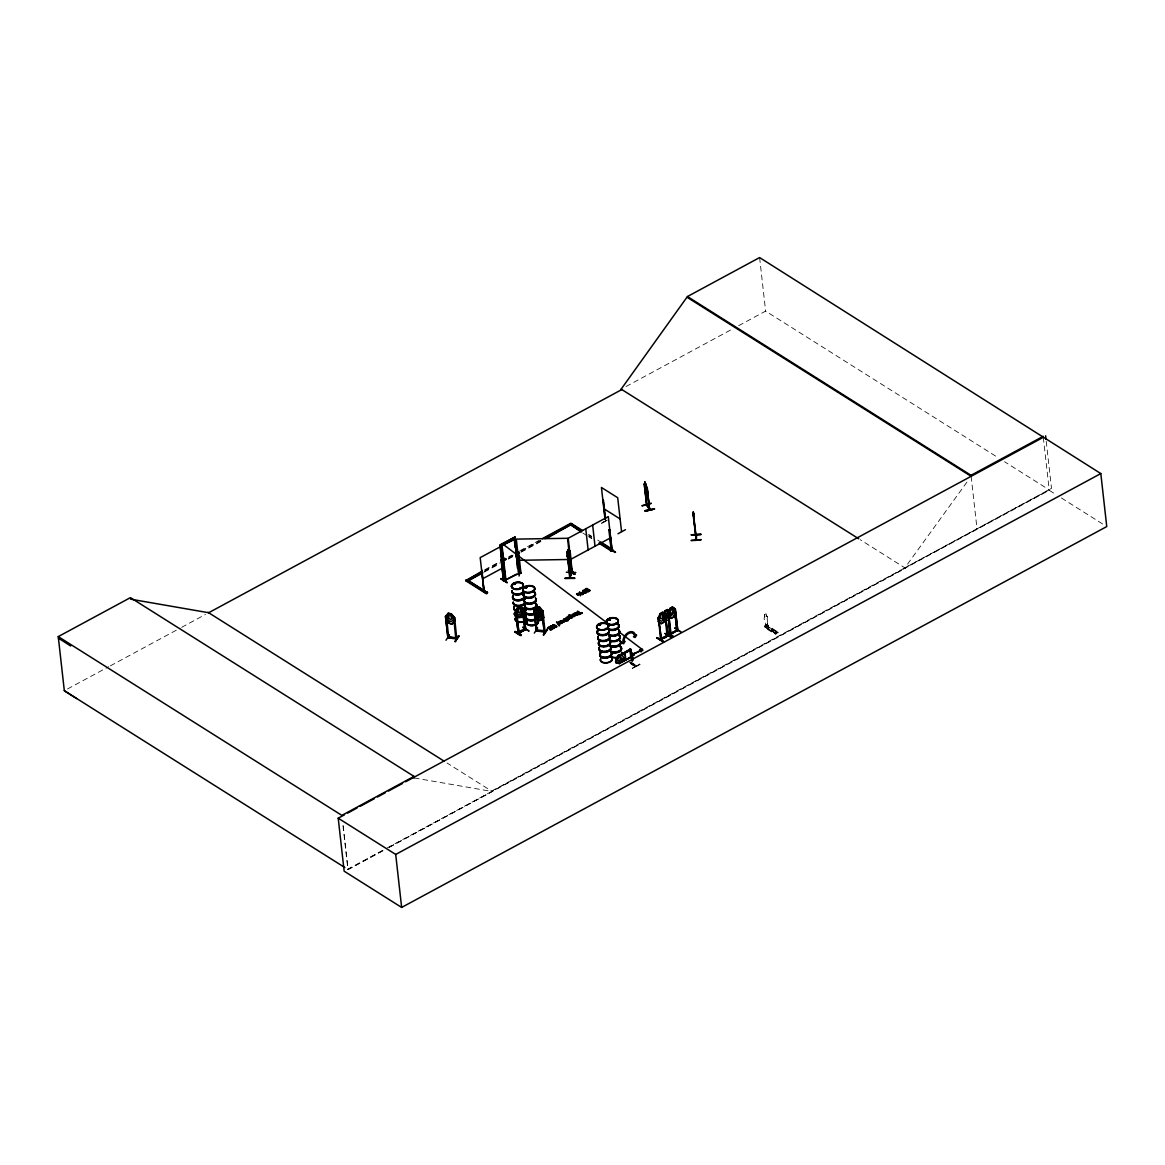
<?xml version="1.0" encoding="UTF-8"?>
<svg xmlns="http://www.w3.org/2000/svg" width="1165" height="1165" viewBox="0 0 1165 1165"><rect width="100%" height="100%" fill="white"/><g stroke="black" fill="none" stroke-linecap="round" stroke-linejoin="round"><path stroke-width="0.75" stroke-dasharray="5 3.75" d="M764.633 615.047L764.764 616.897A2.155 1.456 -57.8 0 0 764.735 619.867L764.823 619.926A2.155 1.456 -57.8 0 1 764.852 616.955L764.56 614.756M766.657 625.052L765.784 624.542L766.672 625.008M766.25 625.154L765.769 624.542L766.264 625.095M601.577 523.42L606.077 520.93M766.322 624.731L765.449 624.629L765.711 626.246M765.449 624.629L766.177 625.197M772.89 629.683L771.769 630.163L772.876 629.537M764.706 614.552L766.148 613.766L766.526 616.052A2.155 1.456 -57.8 0 1 767.182 618.644L767.604 625.649M768.288 625.27C766.788 628.474 762.726 625.343 765.973 626.508L766.06 627.251L768.172 626.1L766.978 624.673L768.288 625.27L768.39 626.188L765.886 627.542L765.784 626.624M777.142 631.532L774.652 633.061L777.142 631.532L778.249 632.231L766.599 626.056L778.438 632.566M766.759 625.853L778.002 632.799M767.094 625.794L767.167 624.557M778.249 632.231L775.613 634.095L764.764 626.959L776.487 633.614L775.642 634.095C754.498 622.023 771.172 632.435 767.094 618.6A2.155 1.456 -57.8 0 0 766.439 615.994L766.526 616.052M966.921 482.121L904.856 567.85L1051.5 488.353L1046.199 441.054M632.406 664.327L633.148 664.006L632.347 664.298M632.813 664.676L633.571 664.268M771.871 629.712L772.905 630.192M630.891 663.642L635.507 666.497L630.949 663.307M635.187 666.671L630.585 663.846M601.548 523.085L607.548 519.808M607.446 520.1L601.562 523.056M382.979 850.727L348.131 869.614L343.02 824.077M389.314 847.29L492.256 791.501L446.996 762.973M626.027 386.518L732.304 329.098M738.654 325.676L765.623 311.113L996.89 456.898M67.483 688.996L108.738 666.715M110.326 665.856L180.109 628.153M181.696 627.309L205.491 614.45M484.698 569.787L499.071 562.025M508.654 556.841L511.843 555.122M519.823 550.812L538.987 540.458M484.771 570.442L499.144 562.68M508.726 557.511L513.517 554.919M521.498 550.608L540.662 540.254M484.276 571.389L500.251 562.768M508.231 558.457L514.624 555.006M521.017 551.555L541.769 540.342M484.349 572.059L498.722 564.297M508.304 559.113L514.697 555.661M521.09 552.21L543.443 540.138M639.745 663.963L632.58 668.535M632.318 668.331L639.76 663.977M632.231 668.317L640.095 664.472L632.566 668.492M764.866 625.809L764.939 626.552L767.065 625.401L778.278 632.42M765.521 626.916L768.041 625.561M773.167 629.027C770.575 628.488 769.978 633.498 774.288 629.726M775.278 630.352C772.672 629.814 772.089 634.838 776.4 631.051M491.586 791.079L1049.199 489.868L1004.55 461.733M347.345 869.454L385.702 848.732M387.304 847.872L1049.257 490.319L1055.301 494.135M382.804 850.625L347.898 869.469L342.845 824.398M389.139 847.188L905.525 568.258L860.265 539.73M636.469 665.972L630.28 661.895M414.187 777.943L492.256 791.501M1061.359 497.95L1103.721 524.658M766.381 625.765L766.206 624.222M764.662 625.911L765.929 626.552L764.735 619.867M765.259 626.566L776.473 633.644M764.939 626.552L776.152 633.804M588.66 534.385L591.674 536.279M597.689 540.079L600.703 541.973M588.733 535.055L591.747 536.949M588.704 536.118L591.718 538.026M582.762 532.988L587.276 535.842M588.776 536.788L591.791 538.681M630.731 661.982L636.833 665.841M630.323 662.215L636.381 665.725M629.391 662.39L635.537 666.176M1043.301 437.326L1049.257 490.319M971.129 476.31L977.071 529.303M759.609 257.567L765.623 311.113M766.978 624.673L767.065 625.401M605.392 520.959L605.582 521.745"/><path stroke-width="1.5" d="M520.988 572.801L520.173 573.428L516.284 539.104L567.617 538.288L571.098 573.165L567.719 549.793L567.704 560.278M567.34 551.744L567.209 556.914L568.374 551.293L567.719 549.909M632.187 659.754L631.663 653.55M612.091 549.895C610.038 551.147 612.47 548.511 611.785 550.55L611.144 550.943L612.091 550.739L608.29 516.59L568.214 538.245L572 572.365L572.787 571.899L571.767 572.146L572.714 571.345M691.296 540.662L700.966 539.978M691.384 534.808L701.053 534.458L691.326 534.706M694.369 524.017L693.16 512.061L696.015 535.361M693.306 513.809L696.306 540.342L693.597 518.6M694.005 513.649L693.262 512.061M695.942 540.283L696.262 539.016M696.321 539.439L696.321 534.851M696.437 534.895L696.364 540.211M523.027 608.101L525.721 629.522L518.105 633.323L518.847 632.377M522.342 608.48L524.818 629.653M667.807 635.507C664.953 640.066 658.24 637.546 661.356 639.279L658.575 617.931L660.511 639.702L661.21 639.352M664.749 614.639L667.181 636.09C666.919 632.828 668.783 637.197 667.283 635.26L667.283 635.26M677.753 630.454L676.836 630.673L677.797 629.61L677.011 630.032M644.653 484.582L644.871 482.092M630.076 650.245L629.741 649.458L630.746 656.332M630.847 657.453C631.037 654.439 630.833 658.196 631.59 656.914L619.052 663.497L631.532 656.361M552.516 628.43L547.87 627.76M480.752 589.65L486.722 593.626M486.868 593.524L480.723 589.359M564.996 578.408C594.5 577.578 545.337 578.51 574.607 578.408M522.226 608.421L525.095 629.828M658.429 617.887L661.341 639.25M677.666 630.221L670.239 634.241C666.73 630.207 672.059 611.756 665.812 611.013L665.302 614.334L667.938 635.711L660.628 639.658L667.123 635.537L660.337 638.682M665.958 621.003L668.564 619.678L670.632 614.916L670.166 611.64L671.637 607.955M501.329 559.87L503.79 580.738M521.075 573.165L519.983 573.369L517.741 551.977L518.6 551.962L520.944 573.355M518.6 551.962L517.697 552.181M520.391 570.369L519.022 576.02M568.156 551.38L569.059 551.162L568.156 551.38L568.185 559.273L567.704 558.472M571.287 572.583C568.855 586.854 570.297 567.938 571.505 572.554M570.369 572.015L571.258 571.564M571.068 574.84L571.957 569.219L571.17 575.19M571.054 575.248L572.073 569.583M632.435 654.497L631.881 653.769L632.697 660.744L632.173 654.38L632.988 659.477M567.413 551.555L568.054 557.205L567.515 551.555M568.36 561.763L568.724 559.826M567.675 556.885L570.107 578.015M568.84 551.409L570.777 573.107M566.321 572.219L575.86 572.525M570.078 577.243L569.7 578.131L569.743 576.733M567.239 551.744L569.714 578.073L571.039 572.612M571.214 571.884L570.442 571.564M518.425 633.44L525.75 629.435L523.114 608.028L520.231 606.018L517.726 607.46L516.881 611.421L517.158 613.94L519.007 615.062L520.653 614.173L522.08 611.29L520.231 606.018L517.682 607.402L515.614 612.149L518.279 633.512L515.556 612.106L515.935 615.47L518.876 617.523L521.425 616.139L523.551 611.436L521.308 616.037L518.876 617.523M665.448 614.261L662.506 612.222L659.958 613.591L659.434 620.144L661.283 621.265L662.929 620.377L664.356 617.479L662.477 612.324M664.079 615.004L664.938 611.028L667.428 609.601M664.37 617.523L666.22 618.644L667.865 617.756L669.293 614.858L669.86 608.378L672.423 606.98L675.307 608.975L677.782 630.469M535.361 603.062L535.347 603.077A6.029 3.422 -6.4 0 1 531.59 609.004A6.029 3.422 -6.4 0 1 525.022 604.868A6.029 3.422 -6.4 0 0 531.575 608.96A6.029 3.422 -6.4 0 0 535.303 603.106L535.405 602.975M574.505 574.418C571.855 569.234 562.083 568.505 574.534 574.345M574.826 573.821L568.709 570.297L574.913 574.199M611.086 656.987L611.043 657.06A6.029 3.422 -6.4 0 1 607.271 662.929A6.029 3.422 -6.4 0 1 600.718 658.808M514.653 631.721C518.629 630.425 527.017 641.027 514.653 631.721L521.09 635.318L515.003 631.474M656.943 637.939C677.375 649.662 643.328 629.566 663.031 641.755M666.788 632.624L672.889 636.44M667.108 632.042L673.239 636.236M540.021 610.344L542.06 616.533L540.312 618.222L538.361 617.901L536.206 615.586L537.677 607.227L539.919 610.416L540.079 611.887L538.303 612.877L536.992 609.848L540.021 610.344L543.371 614.173L540.691 617.173L537.662 616.678L534.342 612.775L536.992 609.848M640.546 650.9L634.022 653.827L640.371 650.405M642.017 650.594C644.289 651.672 641.26 646.793 641.405 649.546M647.172 504.474L646.488 504.139L646.997 504.809M649.517 509.921L647.245 488.15L649.604 509.935L646.56 504.969L644.23 483.65L646.925 505.392M647.259 505.29L647.216 504.46M646.619 504.896L649.866 508.945L649.298 509.425M504.853 558.952L505.028 558.53M505.945 559.127L505.45 560.015L504.926 559.375M505.435 559.375L504.824 558.516L504.824 559.695M573.908 615.426C572.699 618.863 576.631 614.712 572.204 614.348M534.851 616.067C535.944 619.751 541.929 622.765 543.749 617.537L542.963 610.882L539.599 607.038L536.584 606.688L535.827 612.222L537.982 614.538L539.934 614.858L541.681 613.169L539.555 607.111L536.57 606.543L533.934 609.47L536.351 630.979L545.264 632.158L544.273 631.197M448.219 613.387L447.404 618.994L449.574 621.265L451.554 621.557L453.316 619.838L451.175 613.809L448.161 613.285L445.481 616.27L447.928 637.779L445.481 616.503L446.239 616.198M629.712 649.502L630.44 649.109M574.258 615.644L573.107 616.183L573.85 615.601M647.23 488.718L644.842 481.975L644.857 484.116M646.954 493.654L647.609 492.081M644.638 487.043L646.881 493.785L647.565 492.009M663.001 617.115L662.346 618.848L660.54 618.44L660.89 613.649L661.778 613.241M667.924 614.494L666.453 616.664L665.463 615.819M446.006 640.226L449.486 634.765M574.156 613.591C580.155 610.431 573.894 618.411 573.908 613.431M574.214 614.028L576.719 613.46L575.219 614.669L574.796 613.329L576.107 613.271L575.219 614.669M515.862 555.341L516.153 556.622L515.906 555.239M513.954 584.247L515.163 583.854M515.338 583.927L513.809 584.495M520.595 588.267L520.143 588.281M520.624 587.67L521.148 588.107M525.4 587.364L526.362 588.165L526.332 587.102M525.604 587.728L526.828 587.597M531.458 591.5L532.507 591.485L531.575 591.718M599.072 625.401L600.659 624.731L599.116 625.285M598.999 625.183L599.859 624.688M599.975 624.425L600.426 624.731M608.567 619.78L610.081 619.591M605.844 628.43L606.31 628.867M610.256 620.028L608.742 619.503M614.989 623.566L616.008 623.625M615.921 623.333L615.105 623.785M658.356 621.644L661.181 623.61L663.657 622.285L665.827 617.625L663.701 622.343L661.152 623.712L658.21 621.673L657.919 618.295L660.074 613.707M665.987 620.901L663.06 619.008L662.769 615.63L664.822 610.926L667.37 609.557L670.312 611.596L670.691 614.96M663.06 619.008L662.841 615.63L664.88 610.97M669.933 608.407L667.749 613.067L668.739 612.805L670.414 634.415L670.909 633.046M673.559 617.057L675.627 612.295L673.559 617.057L671.011 618.426L668.215 616.358M569.598 616.518L571.986 616.358L570.923 617.363L569.598 616.518L572.03 616.795L570.85 617.901M574.549 614.246L575.568 613.474L575.758 614.989L577.942 614.479L575.568 615.382L573.398 613.693M568.418 617.989C564.195 619.489 567.166 616.256 569.598 618.236M569.117 618.295L567.311 618.717L568.768 619.183M568.622 618.105C562.593 620.319 573.093 618.062 567.311 618.717M448.117 613.343L451.175 613.809L454.568 617.581L456.811 638.988C458.165 637.066 450.054 639.454 448.117 637.473M450.214 614.159L449.268 613.955L448.743 618.164L450.884 619.751L451.7 618.586L450.258 614.101M451.219 613.722L454.481 617.596L453.549 617.275M452.311 623.872C448.321 625.372 441.797 613.809 449.297 623.362L452.355 623.814L454.991 620.887L452.253 623.77M454.845 620.901L454.612 617.523L453.695 617.159M447.695 636.949L448.773 637.837L446.384 616.081M453.709 617.392L455.806 638.871L455.835 637.881L456.826 637.998M456.01 638.668L456.054 637.852L448.03 636.702M458.559 635.74L455.136 641.609L458.617 635.784M455.136 641.609L459.054 636.192M458.719 636.134L455.209 641.551M668.317 612.426L671.127 634.022M615.688 659.783L621.047 655.502L623.129 656.23L623.333 657.963L621.629 660.715C606.615 670.414 625.547 644.755 615.673 659.827L615.965 662.521L619.445 663.453L615.965 662.521M625.139 654.628L625.416 657.366L622.62 661.735L625.503 657.366L625.197 654.672L621.731 653.74M569.394 616.562L571.636 615.965L572.437 617.567A1.718 0.976 -6.4 0 1 571.301 618.003C564.777 618.207 571.957 612.674 569.103 616.62M545.205 632.085C545.235 630.192 537.415 629.683 536.264 630.964L533.919 609.717L536.628 606.63M537.065 630.032L536.978 631.081L534.851 609.659L533.919 609.717M534.298 612.834L537.735 616.547L540.735 617.115M537.007 609.994L539.978 610.416L543.196 614.246M541.987 610.81L544.201 632.246L541.987 610.81L542.803 610.941L545.133 632.347L544.361 632.013M542.963 610.882L541.856 610.999M537.662 627.979L534.298 633.09M547.535 629.581L543.793 634.969M547.026 629.115L543.458 634.91M543.341 634.954L547.128 629.493M585.15 589.708C589.606 586.738 583.796 591.077 587.553 590.204M858.721 538.769L621.163 389.139L687.437 296.551L759.609 257.567L1100.808 473.572L1106.75 526.565L401.648 907.433L344.156 871.187L338.214 818.194L344.49 814.801M572.408 571.039L571.651 571.447L572.568 571.229M517.682 607.402L515.702 612.135L516.605 611.902L518.993 633.09C516.168 630.935 534.444 625.954 518.367 632.682M548.001 628.022C553.171 625.314 546.997 628.416 549.793 628.474M481.742 570.195L484.058 591.747L481.96 570.326M503.484 580.927L500.149 544.929L514.843 536.992L519.109 572.831L514.843 536.992M520.304 587.874L521.046 588.267L520.245 588.223M525.095 587.568L525.852 587.116M615.95 623.537L615.63 623.61M541.055 620.377L543.647 617.494M566.044 618.833C566.743 613.547 572.365 621.964 566.51 618.79M565.593 618.557L568.578 617.668M657.249 637.706L663.453 641.551M563.816 619.795L564.705 618.935L566.933 620.086L564.923 618.571L563.452 619.562L566.438 620.363L564.952 619.023L563.452 619.562M649.91 509.775L646.881 504.896M577.942 614.479L575.495 614.436M577.898 614.042L575.525 614.945M611.217 550.87L612.178 550.623L609.513 529.332L611.348 551.074L608.844 529.711M525.444 628.532L524.701 629.755M524.731 628.882L525.415 629.348M670.195 633.396L676.981 630.25L671.142 633.41M588.209 589.286L588.179 590.276C585.879 594.951 593.451 587.946 586.709 590.014C584.859 590.072 586.286 587.976 587.437 589.009M585.048 589.461L586.345 590.407L588.267 589.723M610.431 619.751L609.601 620.1M519.925 572.408L520.871 572.365M520.012 573.18L520.959 573.136M569.03 618.965L569.656 618.003M587.946 589.941L589.927 590.772M588.179 590.276C585.413 592.825 583.752 587.495 587.393 588.573M674.448 609.12L676.836 630.673M456.68 638.245L448.831 637.095M500.921 578.757L507.241 582.587L500.892 578.466M484.116 591.354L483.679 590.742M572.146 572.292L570.107 550.608M570.326 550.754L569.437 550.987M611.975 550.492L615.571 552.239L609.018 548.22M603.426 500.397L605.523 519.109M604.985 519.08L601.446 487.48L617.698 497.732L621.542 531.488M617.974 533.759L625.43 529.711M76.555 698.534L64.323 690.714L58.25 636.614L130.422 597.63L414.012 776.4L414.187 777.943L413.517 777.521M500.149 544.929L515.105 537.152M514.93 537.458L500.63 545.191L504.416 580.767L505.479 580.185L501.605 545.642M467.194 579.937L487.523 592.737L486.053 593.538L465.738 580.723L481.495 571.505M542.176 538.725L570.923 523.202L582.646 530.585M465.738 580.723L481.567 572.175M545.453 537.662L570.996 523.871L579.704 529.361M482.689 572.263L468.388 580.68L482.761 572.918M516.226 554.147L519.415 552.414M544.958 538.609L572.117 523.959L546.633 538.419M516.299 554.802L519.488 553.084M482.558 578.83L502.596 567.996M465.665 580.068L485.98 592.869L487.436 592.082M570.588 559.433L610.664 537.779M599.247 542.759L611.275 550.361L612.819 550.23L611.363 551.016L599.32 543.429M522.43 608.421L520.202 606.135M579.34 592.257L580.534 595.839L579.777 592.009M587.364 591.703L589.869 590.335M523.012 627.221L528.633 630.847M529.07 631.037L522.692 627.338M556.535 621.994L559.098 625.838M550.579 626.027L555.705 626.508L550.579 626.027L554.351 628.226M555.749 626.945C547.419 622.969 559.433 625.285 555.938 627.367L551.802 626.624M558.501 622.212L561.501 622.299L558.501 622.212L560.671 623.872M561.559 622.751C557.161 619.474 565.564 620.697 563.54 622.328L561.093 620.989L564.006 621.6M570.282 615.397C567.413 613.169 568.039 619.11 571.258 617.567A1.718 0.976 -6.4 0 0 572.379 617.13C573.282 613.576 566.146 617.668 569.889 615.12M577.257 611.61C584.888 615.426 575.379 613.096 577.782 611.334L580.68 613.562L577.782 611.334M560.423 621.178L564.049 622.037M572.248 614.785L575.16 616.037M550.71 627.28L550.215 626.916C545.715 629.216 552.53 626.333 552.661 628.736A1.631 0.932 -6.4 0 1 552.399 629.275C547.492 631.634 554.278 627.163 550.113 628.401M567.224 619.867L567.967 620.741L565.52 620.858L566.379 619.926M566.889 619.649L567.617 620.115L567.224 619.474M550.026 629.318L552.356 628.823A1.631 0.932 -6.4 0 0 552.603 628.299L552.574 628.139M559.244 621.979L562.258 622.547L561.093 620.989M565.52 620.858L567.559 619.678M559.287 622.43L562.258 622.547M580.621 613.125C586.155 611.057 575.452 616.868 580.097 613.402M550.04 629.784C555.953 628.153 542.861 629.333 550.171 626.479L550.71 626.814M551.744 626.188L556.637 626.522M566.773 620.581L567.923 620.304M578.816 614.567L582.34 612.644M667.851 613.038L668.739 612.805M674.753 609.572L675.423 609.193L674.535 609.426L677.04 630.804M658.88 618.091L657.832 618.309M673.516 616.984L670.953 618.382L668.142 616.314M618.251 656.434L630.789 649.997L618.251 656.434L630.483 648.978M618.178 655.72L630.687 649.109L632.027 661.108L630.746 649.298M665.288 633.425L670.909 637.051M675.147 628.139L680.768 631.765M632.216 653.157L631.474 654.482M631.736 654.643L634.197 653.478L634.328 654.701L632.479 655.706M634.197 653.478L631.75 654.876L631.081 654.439L632.042 653.055M619.037 662.667L619.256 663.628M619.052 663.497L631.619 657.06M687.437 296.551L971.027 475.32L1043.199 436.336M414.012 776.4L341.84 815.383L58.25 636.614M347.621 813.112L357.029 808.029M360.174 806.326L374.3 798.709M377.431 797.006L385.28 792.768M388.411 791.079L402.537 783.448M405.668 781.759L1043.301 437.326M338.214 818.194L395.707 854.44L1100.808 473.572M515.105 547.521L514.231 538.725L501.518 545.599L514.668 539.249L518.527 573.646L505.435 580.01L516.43 574.156M504.183 558.239L503.848 559.2M505.974 559.229L505.159 558.719M577.287 593.771C576.85 597.995 581.743 591.471 576.544 593.961C581.262 595.417 576.107 593.48 578.423 593.786M536.25 629.93L537.094 630.003M536.337 630.702L537.327 630.862M536.978 630.28L536.118 630.149M545.002 632.347L545.002 631.59M645.133 483.096L646.094 489.285L645.235 483.067M646.866 488.222L649.662 509.353M645.876 492.023L646.881 493.785M642.133 505.93L651.22 503.338M645.104 510.649L654.526 508.974L645.133 510.721M645.162 511.1L654.526 508.959L645.323 511.362M484.028 591.718L480.184 557.627L500.222 546.807L504.096 580.898M514.493 583.738L513.692 584.481M609.892 620.231L608.625 619.693M571.301 572.583L570.53 572.568L568.913 558.181M664.924 633.542L670.996 637.357M680.884 632.1L674.739 627.935M525.823 587.189L526.9 587.553M693.277 512.178L693.554 514.581M693.321 513.212L693.685 518.789M693.248 513.998L693.932 519.08M691.369 534.997L701.053 534.327M691.253 540.327L700.937 539.599M534.837 609.324L534.051 609.528M520.085 572.627L520.857 572.583L519.91 572.627M518.673 560.292L569.991 559.477M568.345 561.647L567.603 560.19M456.593 638.988L447.87 637.706M536.322 629.901L536.541 630.702M505.843 559.098L504.489 559.491M445.613 616.314L446.486 616.11M541.143 620.421L538.084 619.984L534.764 616.081M537.269 630.309L544.23 631.474M130.597 599.174L208.666 612.732L621.935 389.503L621.265 389.081M577.505 594.776L578.481 594.237M621.702 653.842L625.197 654.672M669.293 614.858L671.142 615.979L674.215 612.193L672.365 606.936M608.96 548.205L615.149 552.458M500.906 578.874L507.037 582.704M687.554 297.556L971.129 476.31L971.027 475.32M603.819 508.683L620.071 518.92M600.703 541.973L612.746 549.56M602.29 543.589L609.805 548.336M581.189 531.386L570.646 524.745L581.262 532.041M670.166 611.64L667.341 609.659L669.001 612.339M662.696 615.644L661.72 613.198M519.109 572.831L518.527 573.646M634.328 654.701L634.022 653.376M552.924 624.76L556.695 626.959M550.637 626.464L553.856 628.503M468.65 580.854L487.523 592.737M207.996 612.309L443.923 761.036M64.323 690.714L344.84 867.532M514.668 539.249L501.576 545.613L505.406 580.228M58.425 638.158L70.657 645.993M672.336 607.038L675.234 609.047M502.348 543.735L608.086 623.654M619.678 632.42L641.391 648.847M670.399 613.154L671.389 613.999L672.86 611.829L671.579 607.912M585.791 592.053C580.316 588.354 585.078 595.563 586.417 591.529C581.903 586.912 580.811 595.053 586.286 592.781C585.762 588.063 578.787 592.723 585.631 592.665C584.218 587.801 581.364 593.64 585.849 591.762M646.793 505.377L644.595 483.664M558.457 621.775L560.117 623.697M561.137 621.426L562.302 622.984M557.03 622.183L559.55 625.59M560.365 620.741L561.501 622.299M644.74 482.004L646.604 487.887L646.459 491.324L644.929 487.101M651.22 503.367L642.133 505.61M535.07 612.819L535.07 612.848A6.043 3.437 -6.4 0 1 527.046 613.387A6.043 3.437 -6.4 0 1 526.318 608.916M693.787 520.726L694.034 521.527L693.83 517.1M645.76 483.708L647.128 488.747M567.617 549.909L568.171 552.268M1045.617 435.812L1046.01 439.307M675.249 608.931L677.797 630.396L670.443 634.372L668.069 613.169M665.39 614.232L667.924 635.77M603.15 500.222L605.276 519.255M592.65 525.036L595.024 546.239M585.762 528.764L588.136 549.953M568.185 551.176L570.763 573.165M567.777 556.375L570.238 577.622M570.923 617.363L570.908 618.338M515.6 550.856L516.299 557.86M516.765 561.239L517.464 568.229M516.343 611.421L518.978 633.178M502.1 545.963L505.959 580.359M500.411 545.089L504.416 580.767M501.11 559.739L503.455 580.956M395.707 854.44L401.648 907.433M608.581 635.507A6.043 3.437 -6.4 0 1 604.853 641.376A6.043 3.437 -6.4 0 1 598.286 637.226M608.625 635.129A6.145 3.495 -6.4 0 1 604.824 641.085A6.145 3.495 -6.4 0 1 598.155 636.876M608.48 634.532A6.058 3.437 -6.4 0 1 604.751 640.4A6.058 3.437 -6.4 0 1 598.155 636.25M608.581 634.838A6.145 3.495 -6.4 0 1 604.795 640.779A6.145 3.495 -6.4 0 1 598.126 636.571M608.756 630.367A6.058 3.437 -6.4 0 1 602.625 635.682A6.058 3.437 -6.4 0 1 598.359 630.527M609.907 640.794A6.029 3.422 -6.4 0 1 603.79 646.08A6.029 3.422 -6.4 0 1 599.553 640.968M608.771 629.697A6.145 3.495 -6.4 0 1 603.339 635.042A6.145 3.495 -6.4 0 1 597.47 630.731M608.64 629.391A6.043 3.437 -6.4 0 1 603.31 634.648A6.043 3.437 -6.4 0 1 597.514 630.396M608.8 630.003A6.145 3.495 -6.4 0 1 603.383 635.347A6.145 3.495 -6.4 0 1 597.499 631.037M610.955 656.74A6.029 3.422 -6.4 0 1 607.227 662.594A6.029 3.422 -6.4 0 1 600.674 658.458M609.834 645.949A6.145 3.495 -6.4 0 1 606.048 651.905A6.145 3.495 -6.4 0 1 599.363 647.696M611.086 647.871A6.058 3.437 -6.4 0 1 604.489 652.342A6.058 3.437 -6.4 0 1 599.48 648.046M609.805 646.327A6.058 3.437 -6.4 0 1 610.635 647.026M609.805 645.658A6.145 3.495 -6.4 0 1 606.004 651.599A6.145 3.495 -6.4 0 1 599.334 647.39M609.688 645.352A6.043 3.437 -6.4 0 1 605.96 651.206A6.043 3.437 -6.4 0 1 599.393 647.07M611.29 652.211A6.145 3.495 -6.4 0 1 605.072 657.599A6.145 3.495 -6.4 0 1 600.747 652.385M611.174 651.905A6.058 3.437 -6.4 0 1 605.043 657.206A6.058 3.437 -6.4 0 1 600.776 652.065M611.275 652.881A6.043 3.437 -6.4 0 1 605.145 658.181A6.043 3.437 -6.4 0 1 600.907 653.055M611.319 652.516A6.145 3.495 -6.4 0 1 605.101 657.905A6.145 3.495 -6.4 0 1 600.791 652.691M610.009 641.653A6.029 3.422 -6.4 0 1 603.892 646.939A6.029 3.422 -6.4 0 1 599.655 641.813M618.79 634.838A6.029 3.422 -6.4 0 1 617.916 639.745A6.029 3.422 -6.4 0 1 609.455 639.876M617.668 624.047A6.145 3.495 -6.4 0 1 616.78 629.042A6.145 3.495 -6.4 0 1 608.159 629.173M618.193 629.289A6.058 3.437 -6.4 0 1 617.304 634.211A6.058 3.437 -6.4 0 1 608.814 634.343M617.639 624.411A6.058 3.437 -6.4 0 1 616.766 629.348A6.058 3.437 -6.4 0 1 608.276 629.479M617.639 623.741A6.145 3.495 -6.4 0 1 617.334 628.386A6.145 3.495 -6.4 0 1 609.295 629.42M618.353 624.149A6.043 3.437 -6.4 0 1 615.994 628.663A6.043 3.437 -6.4 0 1 608.174 628.488M619.125 630.309A6.145 3.495 -6.4 0 1 616.736 634.896A6.145 3.495 -6.4 0 1 608.785 634.721M619.11 630.979A6.043 3.437 -6.4 0 1 616.766 635.493A6.043 3.437 -6.4 0 1 608.931 635.318M619.168 630.6A6.145 3.495 -6.4 0 1 616.78 635.202A6.145 3.495 -6.4 0 1 608.829 635.027M620.159 646.939A6.043 3.437 -6.4 0 1 619.27 651.861A6.043 3.437 -6.4 0 1 610.81 651.992M620.202 646.56A6.145 3.495 -6.4 0 1 619.299 651.555A6.145 3.495 -6.4 0 1 610.693 651.686M620.057 645.949A6.058 3.437 -6.4 0 1 619.168 650.885A6.058 3.437 -6.4 0 1 610.678 651.017M620.159 646.255A6.145 3.495 -6.4 0 1 619.27 651.25A6.145 3.495 -6.4 0 1 610.664 651.395M618.892 635.726A6.029 3.422 -6.4 0 1 618.003 640.634A6.029 3.422 -6.4 0 1 609.557 640.765M620.217 640.808A6.043 3.437 -6.4 0 1 617.872 645.337A6.043 3.437 -6.4 0 1 610.038 645.162M620.333 641.784A6.058 3.437 -6.4 0 1 617.989 646.327A6.058 3.437 -6.4 0 1 610.14 646.153M620.377 641.42A6.145 3.495 -6.4 0 1 617.989 646.022A6.145 3.495 -6.4 0 1 610.038 645.847M621.615 654.846A6.029 3.422 -6.4 0 1 620.858 655.691M618.44 657.002A6.029 3.422 -6.4 0 1 611.334 656.565M621.484 652.225A6.029 3.422 -6.4 0 1 621.979 653.944M620.348 641.129A6.145 3.495 -6.4 0 1 617.96 645.716A6.145 3.495 -6.4 0 1 610.009 645.541M618.484 657.322A6.029 3.422 -6.4 0 1 611.363 656.885M621.528 652.546A6.029 3.422 -6.4 0 1 622.008 654.264M535.259 602.771A6.029 3.422 -6.4 0 1 531.546 608.611A6.029 3.422 -6.4 0 1 524.978 604.475M534.138 591.98A6.145 3.495 -6.4 0 1 530.352 597.936A6.145 3.495 -6.4 0 1 523.682 593.728M534.109 592.344A6.058 3.437 -6.4 0 1 530.381 598.228A6.058 3.437 -6.4 0 1 523.784 594.077M534.109 591.674A6.145 3.495 -6.4 0 1 530.323 597.63A6.145 3.495 -6.4 0 1 523.638 593.422M533.992 591.369A6.043 3.437 -6.4 0 1 530.264 597.237A6.043 3.437 -6.4 0 1 523.697 593.087M535.594 598.242A6.145 3.495 -6.4 0 1 529.376 603.616A6.145 3.495 -6.4 0 1 525.066 598.402M535.492 597.922A6.058 3.437 -6.4 0 1 529.347 603.237A6.058 3.437 -6.4 0 1 525.095 598.096M535.58 598.912A6.043 3.437 -6.4 0 1 529.463 604.213A6.043 3.437 -6.4 0 1 525.211 599.072M535.638 598.533A6.145 3.495 -6.4 0 1 529.405 603.921A6.145 3.495 -6.4 0 1 525.095 598.708M535.361 603.659A6.029 3.422 -6.4 0 1 532.405 609.339A6.029 3.422 -6.4 0 1 524.716 606.266M535.099 613.94A6.058 3.437 -6.4 0 1 527.76 614.61A6.058 3.437 -6.4 0 1 525.663 610.737M536.73 618.076A6.058 3.437 -6.4 0 1 529.682 619.809A6.058 3.437 -6.4 0 1 525.837 616.518M536.832 618.44A6.145 3.495 -6.4 0 1 528.968 620.057A6.145 3.495 -6.4 0 1 526.172 615.935M535.085 613.343A6.145 3.495 -6.4 0 1 527.017 613.766A6.145 3.495 -6.4 0 1 526.274 609.222M535.114 613.635A6.145 3.495 -6.4 0 1 527.046 614.072A6.145 3.495 -6.4 0 1 526.303 609.528M537.997 620.479A6.029 3.422 -6.4 0 1 532.667 625.721A6.029 3.422 -6.4 0 1 526.886 621.498M537.575 618.207A6.043 3.437 -6.4 0 1 530.556 620.858A6.043 3.437 -6.4 0 1 525.968 617.494M537.633 617.887A6.145 3.495 -6.4 0 1 530.497 620.581A6.145 3.495 -6.4 0 1 525.823 617.159M523.697 592.315A6.058 3.437 -6.4 0 1 516.663 594.98A6.058 3.437 -6.4 0 1 512.061 591.602M524.25 597.179A6.058 3.437 -6.4 0 1 516.459 599.771A6.058 3.437 -6.4 0 1 512.979 595.563M524.352 598.169A6.043 3.437 -6.4 0 1 516.561 600.732A6.043 3.437 -6.4 0 1 513.095 596.553M524.396 597.834A6.145 3.495 -6.4 0 1 516.488 600.456A6.145 3.495 -6.4 0 1 512.964 596.189M524.731 596.611A6.145 3.495 -6.4 0 1 517.231 600.237A6.145 3.495 -6.4 0 1 512.935 595.898M522.954 592.548A6.145 3.495 -6.4 0 1 515.804 594.31A6.145 3.495 -6.4 0 1 511.901 590.961M523.58 591.339A6.043 3.437 -6.4 0 1 516.561 593.99A6.043 3.437 -6.4 0 1 511.959 590.626M524.847 602.742A6.029 3.422 -6.4 0 1 517.843 605.378A6.029 3.422 -6.4 0 1 513.255 602.028M523.74 591.995A6.145 3.495 -6.4 0 1 516.605 594.689A6.145 3.495 -6.4 0 1 511.945 591.267M524.891 603.106A6.029 3.422 -6.4 0 1 517.872 605.756A6.029 3.422 -6.4 0 1 513.299 602.392M525.575 608.989A6.058 3.437 -6.4 0 1 522.401 611.144M516.386 611.246A6.058 3.437 -6.4 0 1 514.304 607.373M526.114 613.853A6.058 3.437 -6.4 0 1 518.323 616.431A6.058 3.437 -6.4 0 1 514.843 612.237M525.473 615.673A6.043 3.437 -6.4 0 1 517.056 617.086A6.043 3.437 -6.4 0 1 515.716 612.368M527.075 618.499A6.029 3.422 -6.4 0 1 519.707 622.052A6.029 3.422 -6.4 0 1 515.498 617.8M526.274 614.508A6.145 3.495 -6.4 0 1 517.639 616.984A6.145 3.495 -6.4 0 1 515.6 612.004M526.231 614.203A6.145 3.495 -6.4 0 1 518.338 616.824A6.145 3.495 -6.4 0 1 514.799 612.557M525.575 608.363A6.145 3.495 -6.4 0 1 522.357 610.547M516.27 610.649A6.145 3.495 -6.4 0 1 514.144 606.717M525.823 607.096A6.043 3.437 -6.4 0 1 522.284 610.154M516.284 610.256A6.043 3.437 -6.4 0 1 514.202 606.382M524.192 604.431A6.029 3.422 -6.4 0 1 517.187 606.164A6.029 3.422 -6.4 0 1 513.357 602.873M525.619 608.654A6.145 3.495 -6.4 0 1 522.386 610.853M516.299 610.941A6.145 3.495 -6.4 0 1 514.187 607.009M527.119 618.833A6.029 3.422 -6.4 0 1 519.736 622.372A6.029 3.422 -6.4 0 1 515.527 618.12M524.949 603.295A6.073 3.451 -6.4 0 1 517.886 605.96A6.073 3.451 -6.4 0 1 513.284 602.582M568.753 554.657L568.855 559.87L568.738 554.686M668.827 616.518L666.773 615.44L665.2 618.557L666.278 615.193L664.691 613.372L666.628 614.465L668.186 611.479L667.137 614.741L668.827 616.518M518.614 607.446L518.265 612.237L519.255 613.096L520.726 610.911L519.43 606.994L518.687 607.489M541.638 617.785L539.249 615.368L537.327 617.159L538.667 614.8L536.832 612.018L539.089 614.377L540.982 612.688L539.686 614.974L541.638 617.785M580.956 593.597C583.33 596.888 584.655 591.238 580.956 593.597C585.048 596.218 582.733 590.247 581 593.582M538.041 610.591L537.546 614.785L539.657 616.401L540.298 613.78L538.084 610.533M639.731 649.735L641.056 651.701L639.731 649.735M581.452 593.101L583.184 593.567L581.452 593.101M581.495 593.553L583.257 593.975L581.495 593.553M636.527 635.129L635.187 637.488L633.483 636.76L634.546 636.192A6.815 4.573 -57.8 0 0 628.649 633.469A6.815 4.573 -57.8 0 0 624.003 641.886L625.037 641.318L623.595 643.75L621.804 643.065L622.853 642.512A8.17 5.476 -57.8 0 1 628.416 632.42A8.17 5.476 -57.8 0 1 635.478 635.682L636.527 635.129M621.629 658.4L619.096 660.701L616.285 661.283L618.804 658.109L620.202 657.351L621.629 658.4M665.361 614.348L664.618 614.669L665.302 614.304M599.058 629.362A6.029 3.422 -6.4 0 0 608.567 626.217A6.029 3.422 -6.4 0 0 600.135 623.348A6.029 3.422 -6.4 0 0 599.058 629.362M599.116 629.872A6.029 3.422 -6.4 0 0 608.625 626.726A6.029 3.422 -6.4 0 0 600.193 623.857A6.029 3.422 -6.4 0 0 599.116 629.872M599.058 629.581A6.073 3.451 -6.4 0 0 608.625 626.421A6.073 3.451 -6.4 0 0 600.15 623.537A6.073 3.451 -6.4 0 0 599.058 629.581M603.834 646.4A6.043 3.437 -6.4 0 0 609.95 641.1A6.029 3.422 -6.4 0 1 603.834 646.415A6.029 3.422 -6.4 0 1 599.596 641.289A6.043 3.437 -6.4 0 0 603.834 646.4M617.96 640.08A6.043 3.437 -6.4 0 0 618.833 635.158A6.029 3.422 -6.4 0 1 617.945 640.08A6.029 3.422 -6.4 0 1 609.499 640.211A6.043 3.437 -6.4 0 0 617.96 640.08M608.771 624.12A6.029 3.422 -6.4 0 0 618.28 620.974A6.029 3.422 -6.4 0 0 609.848 618.105A6.029 3.422 -6.4 0 0 608.771 624.12M608.829 624.6A6.029 3.422 -6.4 0 0 618.324 621.455A6.029 3.422 -6.4 0 0 609.907 618.6A6.029 3.422 -6.4 0 0 608.829 624.6A6.029 3.422 -6.4 0 0 618.338 621.484A6.029 3.422 -6.4 0 0 609.907 618.615A6.029 3.422 -6.4 0 0 608.829 624.629M608.771 624.338A6.073 3.451 -6.4 0 0 618.338 621.163A6.073 3.451 -6.4 0 0 609.848 618.28A6.073 3.451 -6.4 0 0 608.771 624.338M525.24 592.053A6.029 3.422 -6.4 0 0 534.75 588.908A6.029 3.422 -6.4 0 0 526.318 586.039A6.029 3.422 -6.4 0 0 525.24 592.053M525.299 592.563A6.029 3.422 -6.4 0 0 534.808 589.417A6.029 3.422 -6.4 0 0 526.376 586.548A6.029 3.422 -6.4 0 0 525.299 592.563M525.24 592.271A6.073 3.451 -6.4 0 0 534.808 589.111A6.073 3.451 -6.4 0 0 526.332 586.228A6.073 3.451 -6.4 0 0 525.24 592.271M532.623 625.401A6.029 3.422 -6.4 0 0 537.953 620.159A6.029 3.422 -6.4 0 1 532.623 625.387A6.029 3.422 -6.4 0 1 526.857 621.163A6.029 3.422 -6.4 0 0 532.623 625.387M513.867 588.675A6.043 3.437 -6.4 0 0 523.391 585.514A6.043 3.437 -6.4 0 0 514.945 582.646A6.043 3.437 -6.4 0 0 513.867 588.675A6.029 3.422 -6.4 0 0 523.391 585.529A6.029 3.422 -6.4 0 0 514.959 582.675A6.029 3.422 -6.4 0 0 513.881 588.675M513.94 589.184A6.029 3.422 -6.4 0 0 523.434 586.039A6.029 3.422 -6.4 0 0 515.017 583.17A6.029 3.422 -6.4 0 0 513.94 589.184"/></g></svg>
